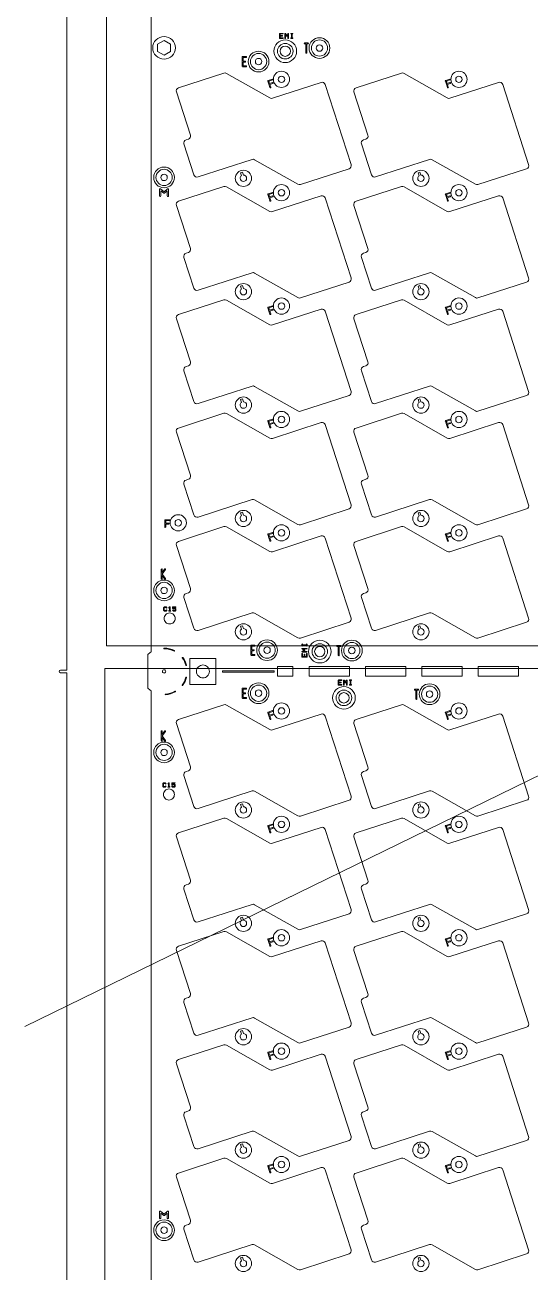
# Model space of a CAD drawing. Extents: x 3811 to 4077, y -444 to -307.
# Drawn here: x 4037.79 to 4045.59, y -395.78 to -376.53 of the extents above; entities that cross this region are included whole.
import ezdxf

# ---------------------------------------------------------------- set-up
doc = ezdxf.new("R2010")
doc.units = 0
doc.layers.get('0').update_dxf_attribs({"lineweight": 9})
doc.layers.add('備註', color=1, linetype='Continuous', lineweight=9)

msp = doc.modelspace()

# ---------------------------------------------------------------- linework, layer by layer
for p, q in [((4041.91, -376.735), (4041.898, -376.735)), ((4042.067, -386.197), (4042.096, -386.178)), ((4042.814, -386.717), (4042.802, -386.717))]:
    msp.add_line(p, q)
at = {"linetype": 'Continuous'}
for points in [[(4038.337, -408.525, -1), (4038.337, -408.485), (4038.437, -408.485), (4038.437, -406.805), (4038.437, -386.525), (4038.337, -386.525, -1), (4038.337, -386.485), (4038.437, -386.485), (4038.437, -366.205), (4038.437, -364.525), (4038.337, -364.525, -1), (4038.337, -364.485), (4038.437, -364.485), (4038.437, -362.355), (4039.737, -362.355), (4065.137, -362.355), (4066.437, -362.355), (4066.437, -364.485), (4066.537, -364.485, -1), (4066.537, -364.525), (4066.437, -364.525), (4066.437, -366.205)], [(4065.137, -366.205), (4039.737, -366.205), (4039.737, -366.48, -0.414215), (4039.862, -366.605, -0.414215), (4039.737, -366.73), (4039.737, -367.205, 0.044688), (4039.687, -367.246), (4039.687, -367.764, 0.044688), (4039.737, -367.804), (4039.737, -386.205, 0.044688), (4039.687, -386.246), (4039.687, -386.764, 0.044688), (4039.737, -386.804), (4039.737, -405.205, 0.044688)], [(4041.801, -376.73), (4041.801, -376.661, -0.742416), (4041.81, -376.658), (4041.83, -376.687)], [(4041.811, -376.677), (4041.811, -376.73, -1), (4041.801, -376.73)], [(4041.848, -376.677), (4041.834, -376.698, -0.535214), (4041.825, -376.698), (4041.811, -376.677)], [(4041.83, -376.687), (4041.849, -376.658, -0.742402), (4041.858, -376.661), (4041.858, -376.73, -1), (4041.848, -376.73), (4041.848, -376.677)], [(4041.898, -376.735, -1), (4041.898, -376.725), (4041.905, -376.725), (4041.905, -376.666), (4041.898, -376.666, -1), (4041.898, -376.656), (4041.91, -376.656), (4041.921, -376.656, -1), (4041.921, -376.666), (4041.915, -376.666), (4041.915, -376.725), (4041.921, -376.725, -1), (4041.921, -376.735), (4041.91, -376.735)], [(4039.867, -379.165), (4039.867, -379.066, -0.63678), (4039.884, -379.058), (4039.937, -379.103), (4039.99, -379.058, -0.63678), (4040.007, -379.066), (4040.007, -379.165, -1), (4039.987, -379.165), (4039.987, -379.087)], [(4039.887, -379.087), (4039.887, -379.165, -1), (4039.867, -379.165)], [(4039.987, -379.087), (4039.943, -379.123, -0.362064), (4039.931, -379.123), (4039.887, -379.087)], [(4039.893, -385.074), (4039.893, -384.93, -1), (4039.908, -384.93), (4039.908, -384.978)], [(4039.908, -384.978), (4039.944, -384.926, -1), (4039.957, -384.934), (4039.91, -385.002), (4039.957, -385.07, -1), (4039.944, -385.078), (4039.908, -385.026)], [(4039.908, -385.026), (4039.908, -385.074, -1), (4039.893, -385.074)], [(4040.019, -385.524), (4040.018, -385.526, -1), (4040.011, -385.519)], [(4040.024, -385.577), (4040.014, -385.577, -1), (4040.014, -385.567), (4040.019, -385.567), (4040.019, -385.524)], [(4040.011, -385.519), (4040.021, -385.509, -0.669786), (4040.029, -385.512), (4040.029, -385.567), (4040.034, -385.567, -1), (4040.034, -385.577), (4040.024, -385.577)], [(4040.098, -386.183, -1), (4040.093, -386.192, 0.113856), (4039.94, -386.155)], [(4042.065, -386.109), (4042.065, -386.098), (4042.065, -386.086, -1), (4042.075, -386.086), (4042.075, -386.093), (4042.134, -386.093), (4042.134, -386.086, -1), (4042.144, -386.086), (4042.144, -386.098)], [(4042.144, -386.098), (4042.144, -386.109, -1), (4042.134, -386.109), (4042.134, -386.103), (4042.075, -386.103), (4042.075, -386.109, -1), (4042.065, -386.109)], [(4042.096, -386.178), (4042.067, -386.159, -0.742402), (4042.07, -386.149), (4042.139, -386.149, -1), (4042.139, -386.159), (4042.086, -386.159)], [(4042.086, -386.196), (4042.139, -386.196, -1), (4042.139, -386.206), (4042.07, -386.206, -0.742416), (4042.067, -386.197)], [(4042.065, -386.281), (4042.065, -386.234, -1), (4042.075, -386.234), (4042.075, -386.276), (4042.1, -386.276), (4042.1, -386.246, -1), (4042.11, -386.246), (4042.11, -386.276), (4042.134, -386.276), (4042.134, -386.234, -1), (4042.144, -386.234), (4042.144, -386.281, -0.414253), (4042.139, -386.286), (4042.105, -386.286)], [(4042.105, -386.286), (4042.07, -386.286, -0.414253), (4042.065, -386.281)], [(4042.086, -386.159), (4042.107, -386.173, -0.535214), (4042.107, -386.182), (4042.086, -386.196)], [(4040.216, -386.716, 0.096875), (4040.275, -386.595, -1), (4040.284, -386.598)], [(4042.706, -386.712), (4042.706, -386.642, -0.742416), (4042.715, -386.64), (4042.734, -386.668)], [(4042.716, -386.659), (4042.716, -386.712, -1), (4042.706, -386.712)], [(4042.752, -386.659), (4042.738, -386.68, -0.535214), (4042.73, -386.68), (4042.716, -386.659)], [(4042.734, -386.668), (4042.753, -386.64, -0.742402), (4042.762, -386.642), (4042.762, -386.712, -1), (4042.752, -386.712), (4042.752, -386.659)], [(4042.802, -386.717, -1), (4042.802, -386.707), (4042.809, -386.707), (4042.809, -386.647), (4042.802, -386.647, -1), (4042.802, -386.637), (4042.814, -386.637), (4042.825, -386.637, -1), (4042.825, -386.647), (4042.819, -386.647), (4042.819, -386.707), (4042.825, -386.707, -1), (4042.825, -386.717), (4042.814, -386.717)], [(4039.959, -386.854, 0.109398), (4040.104, -386.812, -1), (4040.109, -386.821)], [(4039.893, -387.574), (4039.893, -387.43, -1), (4039.908, -387.43), (4039.908, -387.478)], [(4039.908, -387.478), (4039.944, -387.426, -1), (4039.957, -387.434), (4039.91, -387.502), (4039.957, -387.57, -1), (4039.944, -387.578), (4039.908, -387.526)], [(4039.908, -387.526), (4039.908, -387.574, -1), (4039.893, -387.574)], [(4040.007, -388.241), (4040.006, -388.242, -1), (4039.999, -388.235)], [(4040.012, -388.294), (4040.002, -388.294, -1), (4040.002, -388.284), (4040.007, -388.284), (4040.007, -388.241)], [(4039.999, -388.235), (4040.009, -388.225, -0.669786), (4040.017, -388.229), (4040.017, -388.284), (4040.022, -388.284, -1), (4040.022, -388.294), (4040.012, -388.294)], [(4039.867, -394.944), (4039.867, -394.844, -0.63678), (4039.884, -394.837), (4039.937, -394.881), (4039.99, -394.837, -0.63678), (4040.007, -394.844), (4040.007, -394.944, -1), (4039.987, -394.944), (4039.987, -394.866)], [(4039.887, -394.866), (4039.887, -394.944, -1), (4039.867, -394.944)], [(4039.987, -394.866), (4039.943, -394.902, -0.362064), (4039.931, -394.902), (4039.887, -394.866)]]:
    msp.add_lwpolyline(points, format="xyb", dxfattribs=at)
for points in [[(4039.762, -376.88, -0.414215), (4039.937, -376.705, -0.414215), (4040.112, -376.88, -0.414215), (4039.937, -377.055, -0.414215)], [(4041.721, -376.73), (4041.721, -376.696), (4041.721, -376.661, -0.414253), (4041.726, -376.656), (4041.773, -376.656, -1), (4041.773, -376.666), (4041.731, -376.666), (4041.731, -376.691), (4041.761, -376.691, -1), (4041.761, -376.701), (4041.731, -376.701), (4041.731, -376.725), (4041.773, -376.725, -1), (4041.773, -376.735), (4041.726, -376.735, -0.414253)], [(4041.633, -376.932, -0.414215), (4041.808, -376.757, -0.414215), (4041.983, -376.932, -0.414215), (4041.808, -377.107, -0.414215)], [(4042.108, -376.819, -1), (4042.108, -376.804), (4042.133, -376.804), (4042.158, -376.804, -1), (4042.158, -376.819), (4042.14, -376.819), (4042.14, -376.956, -1), (4042.125, -376.956), (4042.125, -376.819)], [(4042.286, -376.883, -0.414217), (4042.336, -376.833, -0.414217), (4042.386, -376.883, -0.414217), (4042.336, -376.933, -0.414217)], [(4041.144, -377.165), (4041.144, -377.093), (4041.144, -377.021, -0.414241), (4041.152, -377.013), (4041.202, -377.013, -1), (4041.202, -377.028), (4041.159, -377.028), (4041.159, -377.085), (4041.189, -377.085, -1), (4041.189, -377.1), (4041.159, -377.1), (4041.159, -377.157), (4041.202, -377.157, -1), (4041.202, -377.172), (4041.152, -377.172, -0.414241)], [(4041.346, -377.092, -0.414217), (4041.396, -377.042, -0.414217), (4041.446, -377.092, -0.414217), (4041.396, -377.142, -0.414217)], [(4040.128, -377.561, -0.41422), (4040.16, -377.498), (4040.862, -377.27, -0.211093), (4040.902, -377.274), (4041.569, -377.654, 0.211093), (4041.609, -377.658), (4042.361, -377.414, -0.41422), (4042.424, -377.446), (4042.825, -378.682, -0.414215), (4042.793, -378.745), (4042.042, -378.99, -0.211093), (4042.002, -378.985), (4041.335, -378.606, 0.211091), (4041.295, -378.601), (4040.462, -378.872, -0.414218), (4040.399, -378.84), (4040.244, -378.364, -0.414217), (4040.276, -378.301), (4040.312, -378.29, 0.414216), (4040.344, -378.227)], [(4042.868, -377.561, -0.41422), (4042.9, -377.498), (4043.602, -377.27, -0.211093), (4043.642, -377.274), (4044.309, -377.654, 0.211093), (4044.349, -377.658), (4045.101, -377.414, -0.41422), (4045.164, -377.446), (4045.565, -378.682, -0.414215), (4045.533, -378.745), (4044.782, -378.99, -0.211093), (4044.742, -378.985), (4044.075, -378.606, 0.211091), (4044.035, -378.601), (4043.202, -378.872, -0.414218), (4043.139, -378.84), (4042.984, -378.364, -0.414217), (4043.016, -378.301), (4043.052, -378.29, 0.414216), (4043.084, -378.227)], [(4041.539, -377.392, -0.414237), (4041.544, -377.382), (4041.61, -377.361, -1), (4041.614, -377.375), (4041.555, -377.394), (4041.567, -377.43), (4041.609, -377.416, -1), (4041.614, -377.43), (4041.572, -377.444), (4041.585, -377.486, -1), (4041.571, -377.491), (4041.555, -377.442), (4041.555, -377.442)], [(4041.699, -377.366, 0.414217), (4041.749, -377.416, 0.414217), (4041.799, -377.366, 0.414217), (4041.749, -377.316, 0.414217)], [(4044.279, -377.392, -0.414237), (4044.284, -377.382), (4044.35, -377.361, -1), (4044.354, -377.375), (4044.295, -377.394), (4044.307, -377.43), (4044.349, -377.416, -1), (4044.354, -377.43), (4044.312, -377.444), (4044.325, -377.486, -1), (4044.311, -377.491), (4044.295, -377.442), (4044.295, -377.442)], [(4044.439, -377.366, 0.414217), (4044.489, -377.416, 0.414217), (4044.539, -377.366, 0.414217), (4044.489, -377.316, 0.414217)], [(4039.887, -378.88, -0.414217), (4039.937, -378.83, -0.414217), (4039.987, -378.88, -0.414217), (4039.937, -378.93, -0.414217)], [(4041.037, -378.894, -0.414215), (4041.162, -378.769, -0.414215), (4041.287, -378.894, -0.414215), (4041.162, -379.019, -0.414215)], [(4041.112, -378.894, 0.414217), (4041.162, -378.944, 0.414217), (4041.212, -378.894, 0.414217), (4041.162, -378.844, 0.002897), (4041.161, -378.844), (4041.147, -378.799), (4041.118, -378.808), (4041.133, -378.853, 0.242589)], [(4043.777, -378.894, -0.414215), (4043.902, -378.769, -0.414215), (4044.027, -378.894, -0.414215), (4043.902, -379.019, -0.414215)], [(4043.852, -378.894, 0.414217), (4043.902, -378.944, 0.414217), (4043.952, -378.894, 0.414217), (4043.902, -378.844, 0.002897), (4043.901, -378.844), (4043.887, -378.799), (4043.858, -378.808), (4043.873, -378.853, 0.242589)], [(4040.128, -379.311, -0.41422), (4040.16, -379.248), (4040.862, -379.02, -0.211093), (4040.902, -379.024), (4041.569, -379.404, 0.211093), (4041.609, -379.408), (4042.361, -379.164, -0.41422), (4042.424, -379.196), (4042.825, -380.432, -0.414215), (4042.793, -380.495), (4042.042, -380.74, -0.211093), (4042.002, -380.735), (4041.335, -380.356, 0.211091), (4041.295, -380.351), (4040.462, -380.622, -0.414218), (4040.399, -380.59), (4040.244, -380.114, -0.414217), (4040.276, -380.051), (4040.312, -380.04, 0.414216), (4040.344, -379.977)], [(4042.868, -379.311, -0.41422), (4042.9, -379.248), (4043.602, -379.02, -0.211093), (4043.642, -379.024), (4044.309, -379.404, 0.211093), (4044.349, -379.408), (4045.101, -379.164, -0.41422), (4045.164, -379.196), (4045.565, -380.432, -0.414215), (4045.533, -380.495), (4044.782, -380.74, -0.211093), (4044.742, -380.735), (4044.075, -380.356, 0.211091), (4044.035, -380.351), (4043.202, -380.622, -0.414218), (4043.139, -380.59), (4042.984, -380.114, -0.414217), (4043.016, -380.051), (4043.052, -380.04, 0.414216), (4043.084, -379.977)], [(4041.539, -379.142, -0.414237), (4041.544, -379.132), (4041.61, -379.111, -1), (4041.614, -379.125), (4041.555, -379.144), (4041.567, -379.18), (4041.609, -379.166, -1), (4041.614, -379.18), (4041.572, -379.194), (4041.585, -379.236, -1), (4041.571, -379.241), (4041.555, -379.192), (4041.555, -379.192)], [(4041.699, -379.116, 0.414217), (4041.749, -379.166, 0.414217), (4041.799, -379.116, 0.414217), (4041.749, -379.066, 0.414217)], [(4044.279, -379.142, -0.414237), (4044.284, -379.132), (4044.35, -379.111, -1), (4044.354, -379.125), (4044.295, -379.144), (4044.307, -379.18), (4044.349, -379.166, -1), (4044.354, -379.18), (4044.312, -379.194), (4044.325, -379.236, -1), (4044.311, -379.241), (4044.295, -379.192), (4044.295, -379.192)], [(4044.439, -379.116, 0.414217), (4044.489, -379.166, 0.414217), (4044.539, -379.116, 0.414217), (4044.489, -379.066, 0.414217)], [(4041.037, -380.644, -0.414215), (4041.162, -380.519, -0.414215), (4041.287, -380.644, -0.414215), (4041.162, -380.769, -0.414215)], [(4041.112, -380.644, 0.414217), (4041.162, -380.694, 0.414217), (4041.212, -380.644, 0.414217), (4041.162, -380.594, 0.002897), (4041.161, -380.594), (4041.147, -380.549), (4041.118, -380.558), (4041.133, -380.603, 0.242589)], [(4043.777, -380.644, -0.414215), (4043.902, -380.519, -0.414215), (4044.027, -380.644, -0.414215), (4043.902, -380.769, -0.414215)], [(4043.852, -380.644, 0.414217), (4043.902, -380.694, 0.414217), (4043.952, -380.644, 0.414217), (4043.902, -380.594, 0.002897), (4043.901, -380.594), (4043.887, -380.549), (4043.858, -380.558), (4043.873, -380.603, 0.242589)], [(4040.128, -381.061, -0.41422), (4040.16, -380.998), (4040.862, -380.77, -0.211093), (4040.902, -380.774), (4041.569, -381.154, 0.211093), (4041.609, -381.158), (4042.361, -380.914, -0.41422), (4042.424, -380.946), (4042.825, -382.182, -0.414215), (4042.793, -382.245), (4042.042, -382.49, -0.211093), (4042.002, -382.485), (4041.335, -382.106, 0.211091), (4041.295, -382.101), (4040.462, -382.372, -0.414218), (4040.399, -382.34), (4040.244, -381.864, -0.414217), (4040.276, -381.801), (4040.312, -381.79, 0.414216), (4040.344, -381.727)], [(4041.539, -380.892, -0.414237), (4041.544, -380.882), (4041.61, -380.861, -1), (4041.614, -380.875), (4041.555, -380.894), (4041.567, -380.93), (4041.609, -380.916, -1), (4041.614, -380.93), (4041.572, -380.944), (4041.585, -380.986, -1), (4041.571, -380.991), (4041.555, -380.942), (4041.555, -380.942)], [(4041.699, -380.866, 0.414217), (4041.749, -380.916, 0.414217), (4041.799, -380.866, 0.414217), (4041.749, -380.816, 0.414217)], [(4042.868, -381.061, -0.41422), (4042.9, -380.998), (4043.602, -380.77, -0.211093), (4043.642, -380.774), (4044.309, -381.154, 0.211093), (4044.349, -381.158), (4045.101, -380.914, -0.41422), (4045.164, -380.946), (4045.565, -382.182, -0.414215), (4045.533, -382.245), (4044.782, -382.49, -0.211093), (4044.742, -382.485), (4044.075, -382.106, 0.211091), (4044.035, -382.101), (4043.202, -382.372, -0.414218), (4043.139, -382.34), (4042.984, -381.864, -0.414217), (4043.016, -381.801), (4043.052, -381.79, 0.414216), (4043.084, -381.727)], [(4044.279, -380.892, -0.414237), (4044.284, -380.882), (4044.35, -380.861, -1), (4044.354, -380.875), (4044.295, -380.894), (4044.307, -380.93), (4044.349, -380.916, -1), (4044.354, -380.93), (4044.312, -380.944), (4044.325, -380.986, -1), (4044.311, -380.991), (4044.295, -380.942), (4044.295, -380.942)], [(4044.439, -380.866, 0.414217), (4044.489, -380.916, 0.414217), (4044.539, -380.866, 0.414217), (4044.489, -380.816, 0.414217)], [(4041.037, -382.394, -0.414215), (4041.162, -382.269, -0.414215), (4041.287, -382.394, -0.414215), (4041.162, -382.519, -0.414215)], [(4041.112, -382.394, 0.414217), (4041.162, -382.444, 0.414217), (4041.212, -382.394, 0.414217), (4041.162, -382.344, 0.002897), (4041.161, -382.344), (4041.147, -382.299), (4041.118, -382.308), (4041.133, -382.353, 0.242589)], [(4043.777, -382.394, -0.414215), (4043.902, -382.269, -0.414215), (4044.027, -382.394, -0.414215), (4043.902, -382.519, -0.414215)], [(4043.852, -382.394, 0.414217), (4043.902, -382.444, 0.414217), (4043.952, -382.394, 0.414217), (4043.902, -382.344, 0.002897), (4043.901, -382.344), (4043.887, -382.299), (4043.858, -382.308), (4043.873, -382.353, 0.242589)], [(4040.128, -382.811, -0.41422), (4040.16, -382.748), (4040.862, -382.52, -0.211093), (4040.902, -382.524), (4041.569, -382.904, 0.211093), (4041.609, -382.908), (4042.361, -382.664, -0.41422), (4042.424, -382.696), (4042.825, -383.932, -0.414215), (4042.793, -383.995), (4042.042, -384.24, -0.211093), (4042.002, -384.235), (4041.335, -383.856, 0.211091), (4041.295, -383.851), (4040.462, -384.122, -0.414218), (4040.399, -384.09), (4040.244, -383.614, -0.414217), (4040.276, -383.551), (4040.312, -383.54, 0.414216), (4040.344, -383.477)], [(4041.539, -382.642, -0.414237), (4041.544, -382.632), (4041.61, -382.611, -1), (4041.614, -382.625), (4041.555, -382.644), (4041.567, -382.68), (4041.609, -382.666, -1), (4041.614, -382.68), (4041.572, -382.694), (4041.585, -382.736, -1), (4041.571, -382.741), (4041.555, -382.692), (4041.555, -382.692)], [(4041.699, -382.616, 0.414217), (4041.749, -382.666, 0.414217), (4041.799, -382.616, 0.414217), (4041.749, -382.566, 0.414217)], [(4042.868, -382.811, -0.41422), (4042.9, -382.748), (4043.602, -382.52, -0.211093), (4043.642, -382.524), (4044.309, -382.904, 0.211093), (4044.349, -382.908), (4045.101, -382.664, -0.41422), (4045.164, -382.696), (4045.565, -383.932, -0.414215), (4045.533, -383.995), (4044.782, -384.24, -0.211093), (4044.742, -384.235), (4044.075, -383.856, 0.211091), (4044.035, -383.851), (4043.202, -384.122, -0.414218), (4043.139, -384.09), (4042.984, -383.614, -0.414217), (4043.016, -383.551), (4043.052, -383.54, 0.414216), (4043.084, -383.477)], [(4044.279, -382.642, -0.414237), (4044.284, -382.632), (4044.35, -382.611, -1), (4044.354, -382.625), (4044.295, -382.644), (4044.307, -382.68), (4044.349, -382.666, -1), (4044.354, -382.68), (4044.312, -382.694), (4044.325, -382.736, -1), (4044.311, -382.741), (4044.295, -382.692), (4044.295, -382.692)], [(4044.439, -382.616, 0.414217), (4044.489, -382.666, 0.414217), (4044.539, -382.616, 0.414217), (4044.489, -382.566, 0.414217)], [(4041.037, -384.144, -0.414215), (4041.162, -384.019, -0.414215), (4041.287, -384.144, -0.414215), (4041.162, -384.269, -0.414215)], [(4043.777, -384.144, -0.414215), (4043.902, -384.019, -0.414215), (4044.027, -384.144, -0.414215), (4043.902, -384.269, -0.414215)], [(4039.948, -384.274), (4039.948, -384.222), (4039.948, -384.17, -0.414241), (4039.955, -384.163), (4040.025, -384.163, -1), (4040.025, -384.178), (4039.963, -384.178), (4039.963, -384.215), (4040.007, -384.215, -1), (4040.007, -384.23), (4039.963, -384.23), (4039.963, -384.274, -1)], [(4040.106, -384.211, 0.414217), (4040.156, -384.261, 0.414217), (4040.206, -384.211, 0.414217), (4040.156, -384.161, 0.414217)], [(4041.112, -384.144, 0.414217), (4041.162, -384.194, 0.414217), (4041.212, -384.144, 0.414217), (4041.162, -384.094, 0.002897), (4041.161, -384.094), (4041.147, -384.049), (4041.118, -384.058), (4041.133, -384.103, 0.242589)], [(4043.852, -384.144, 0.414217), (4043.902, -384.194, 0.414217), (4043.952, -384.144, 0.414217), (4043.902, -384.094, 0.002897), (4043.901, -384.094), (4043.887, -384.049), (4043.858, -384.058), (4043.873, -384.103, 0.242589)], [(4040.128, -384.561, -0.41422), (4040.16, -384.498), (4040.862, -384.27, -0.211093), (4040.902, -384.274), (4041.569, -384.654, 0.211093), (4041.609, -384.658), (4042.361, -384.414, -0.41422), (4042.424, -384.446), (4042.825, -385.682, -0.414215), (4042.793, -385.745), (4042.042, -385.99, -0.211093), (4042.002, -385.985), (4041.335, -385.606, 0.211091), (4041.295, -385.601), (4040.462, -385.872, -0.414218), (4040.399, -385.84), (4040.244, -385.364, -0.414217), (4040.276, -385.301), (4040.312, -385.29, 0.414216), (4040.344, -385.227)], [(4041.539, -384.392, -0.414237), (4041.544, -384.382), (4041.61, -384.361, -1), (4041.614, -384.375), (4041.555, -384.394), (4041.567, -384.43), (4041.609, -384.416, -1), (4041.614, -384.43), (4041.572, -384.444), (4041.585, -384.486, -1), (4041.571, -384.491), (4041.555, -384.442), (4041.555, -384.442)], [(4041.699, -384.366, 0.414217), (4041.749, -384.416, 0.414217), (4041.799, -384.366, 0.414217), (4041.749, -384.316, 0.414217)], [(4042.868, -384.561, -0.41422), (4042.9, -384.498), (4043.602, -384.27, -0.211093), (4043.642, -384.274), (4044.309, -384.654, 0.211093), (4044.349, -384.658), (4045.101, -384.414, -0.41422), (4045.164, -384.446), (4045.565, -385.682, -0.414215), (4045.533, -385.745), (4044.782, -385.99, -0.211093), (4044.742, -385.985), (4044.075, -385.606, 0.211091), (4044.035, -385.601), (4043.202, -385.872, -0.414218), (4043.139, -385.84), (4042.984, -385.364, -0.414217), (4043.016, -385.301), (4043.052, -385.29, 0.414216), (4043.084, -385.227)], [(4044.279, -384.392, -0.414237), (4044.284, -384.382), (4044.35, -384.361, -1), (4044.354, -384.375), (4044.295, -384.394), (4044.307, -384.43), (4044.349, -384.416, -1), (4044.354, -384.43), (4044.312, -384.444), (4044.325, -384.486, -1), (4044.311, -384.491), (4044.295, -384.442), (4044.295, -384.442)], [(4044.439, -384.366, 0.414217), (4044.489, -384.416, 0.414217), (4044.539, -384.366, 0.414217), (4044.489, -384.316, 0.414217)], [(4039.887, -385.255, -0.414217), (4039.937, -385.205, -0.414217), (4039.987, -385.255, -0.414217), (4039.937, -385.305, -0.414217)], [(4039.929, -385.562), (4039.929, -385.522, -0.200121), (4039.931, -385.519), (4039.941, -385.509, -0.200121), (4039.944, -385.507), (4039.964, -385.507, -0.200121), (4039.968, -385.509), (4039.978, -385.519, -1), (4039.971, -385.526), (4039.962, -385.517), (4039.946, -385.517), (4039.939, -385.524), (4039.939, -385.56), (4039.946, -385.567), (4039.962, -385.567), (4039.971, -385.558, -1), (4039.978, -385.565), (4039.968, -385.575, -0.200121), (4039.964, -385.577), (4039.944, -385.577, -0.200121), (4039.941, -385.575), (4039.931, -385.565, -0.200121)], [(4040.069, -385.532), (4040.069, -385.512, -0.414253), (4040.074, -385.507), (4040.114, -385.507, -1), (4040.114, -385.517), (4040.079, -385.517), (4040.079, -385.527), (4040.104, -385.527, -0.200121), (4040.108, -385.529), (4040.118, -385.538, -0.200121), (4040.119, -385.542), (4040.119, -385.562, -0.200121), (4040.118, -385.565), (4040.108, -385.575, -0.200121), (4040.104, -385.577), (4040.084, -385.577, -0.200121), (4040.081, -385.575), (4040.071, -385.565, -1), (4040.078, -385.558), (4040.086, -385.567), (4040.102, -385.567), (4040.109, -385.56), (4040.109, -385.544), (4040.102, -385.537), (4040.074, -385.537, -0.414253)], [(4039.939, -385.688, -0.414215), (4040.024, -385.603, -0.414215), (4040.109, -385.688, -0.414215), (4040.024, -385.773, -0.414215)], [(4041.037, -385.894, -0.414215), (4041.162, -385.769, -0.414215), (4041.287, -385.894, -0.414215), (4041.162, -386.019, -0.414215)], [(4043.777, -385.894, -0.414215), (4043.902, -385.769, -0.414215), (4044.027, -385.894, -0.414215), (4043.902, -386.019, -0.414215)], [(4041.112, -385.894, 0.414217), (4041.162, -385.944, 0.414217), (4041.212, -385.894, 0.414217), (4041.162, -385.844, 0.002897), (4041.161, -385.844), (4041.147, -385.799), (4041.118, -385.808), (4041.133, -385.853, 0.242589)], [(4043.852, -385.894, 0.414217), (4043.902, -385.944, 0.414217), (4043.952, -385.894, 0.414217), (4043.902, -385.844, 0.002897), (4043.901, -385.844), (4043.887, -385.799), (4043.858, -385.808), (4043.873, -385.853, 0.242589)], [(4041.276, -386.249), (4041.276, -386.177), (4041.276, -386.105, -0.414241), (4041.283, -386.098), (4041.333, -386.098, -1), (4041.333, -386.113), (4041.291, -386.113), (4041.291, -386.17), (4041.32, -386.17, -1), (4041.32, -386.185), (4041.291, -386.185), (4041.291, -386.242), (4041.333, -386.242, -1), (4041.333, -386.257), (4041.283, -386.257, -0.414241)], [(4041.477, -386.177, -0.414217), (4041.527, -386.127, -0.414217), (4041.577, -386.177, -0.414217), (4041.527, -386.227, -0.414217)], [(4042.166, -386.199, -0.414215), (4042.341, -386.024, -0.414215), (4042.516, -386.199, -0.414215), (4042.341, -386.374, -0.414215)], [(4042.608, -386.119, -1), (4042.608, -386.104), (4042.633, -386.104), (4042.658, -386.104, -1), (4042.658, -386.119), (4042.64, -386.119), (4042.64, -386.256, -1), (4042.625, -386.256), (4042.625, -386.119)], [(4042.786, -386.183, -0.414217), (4042.836, -386.133, -0.414217), (4042.886, -386.183, -0.414217), (4042.836, -386.233, -0.414217)], [(4040.218, -386.297, -1), (4040.227, -386.291, -0.091503), (4040.284, -386.409, -1), (4040.274, -386.411, 0.091503)], [(4039.912, -386.505, -0.414222), (4039.937, -386.48, -0.414222), (4039.962, -386.505, -0.414222), (4039.937, -386.53, -0.414222)], [(4040.437, -386.505, 0.414216), (4040.537, -386.605, 0.414216), (4040.637, -386.505, 0.414216), (4040.537, -386.405, 0.414216)], [(4042.626, -386.712), (4042.626, -386.677), (4042.626, -386.642, -0.414253), (4042.631, -386.637), (4042.677, -386.637, -1), (4042.677, -386.647), (4042.636, -386.647), (4042.636, -386.672), (4042.665, -386.672, -1), (4042.665, -386.682), (4042.636, -386.682), (4042.636, -386.707), (4042.677, -386.707, -1), (4042.677, -386.717), (4042.631, -386.717, -0.414253)], [(4041.144, -386.915), (4041.144, -386.843), (4041.144, -386.771, -0.414241), (4041.152, -386.763), (4041.202, -386.763, -1), (4041.202, -386.778), (4041.159, -386.778), (4041.159, -386.835), (4041.189, -386.835, -1), (4041.189, -386.85), (4041.159, -386.85), (4041.159, -386.907), (4041.202, -386.907, -1), (4041.202, -386.922), (4041.152, -386.922, -0.414241)], [(4041.346, -386.842, -0.414217), (4041.396, -386.792, -0.414217), (4041.446, -386.842, -0.414217), (4041.396, -386.892, -0.414217)], [(4042.538, -386.913, -0.414215), (4042.713, -386.738, -0.414215), (4042.888, -386.913, -0.414215), (4042.713, -387.088, -0.414215)], [(4043.808, -386.793, -1), (4043.808, -386.778), (4043.833, -386.778), (4043.858, -386.778, -1), (4043.858, -386.793), (4043.84, -386.793), (4043.84, -386.929, -1), (4043.825, -386.929), (4043.825, -386.793)], [(4043.986, -386.857, -0.414217), (4044.036, -386.807, -0.414217), (4044.086, -386.857, -0.414217), (4044.036, -386.907, -0.414217)], [(4040.128, -387.311, -0.41422), (4040.16, -387.248), (4040.862, -387.02, -0.211093), (4040.902, -387.024), (4041.569, -387.404, 0.211093), (4041.609, -387.408), (4042.361, -387.164, -0.41422), (4042.424, -387.196), (4042.825, -388.432, -0.414215), (4042.793, -388.495), (4042.042, -388.74, -0.211093), (4042.002, -388.735), (4041.335, -388.356, 0.211091), (4041.295, -388.351), (4040.462, -388.622, -0.414218), (4040.399, -388.59), (4040.244, -388.114, -0.414217), (4040.276, -388.051), (4040.312, -388.04, 0.414216), (4040.344, -387.977)], [(4041.539, -387.142, -0.414237), (4041.544, -387.132), (4041.61, -387.111, -1), (4041.614, -387.125), (4041.555, -387.144), (4041.567, -387.18), (4041.609, -387.166, -1), (4041.614, -387.18), (4041.572, -387.194), (4041.585, -387.236, -1), (4041.571, -387.241), (4041.555, -387.192), (4041.555, -387.192)], [(4041.699, -387.116, 0.414217), (4041.749, -387.166, 0.414217), (4041.799, -387.116, 0.414217), (4041.749, -387.066, 0.414217)], [(4042.868, -387.311, -0.41422), (4042.9, -387.248), (4043.602, -387.02, -0.211093), (4043.642, -387.024), (4044.309, -387.404, 0.211093), (4044.349, -387.408), (4045.101, -387.164, -0.41422), (4045.164, -387.196), (4045.565, -388.432, -0.414215), (4045.533, -388.495), (4044.782, -388.74, -0.211093), (4044.742, -388.735), (4044.075, -388.356, 0.211091), (4044.035, -388.351), (4043.202, -388.622, -0.414218), (4043.139, -388.59), (4042.984, -388.114, -0.414217), (4043.016, -388.051), (4043.052, -388.04, 0.414216), (4043.084, -387.977)], [(4044.279, -387.142, -0.414237), (4044.284, -387.132), (4044.35, -387.111, -1), (4044.354, -387.125), (4044.295, -387.144), (4044.307, -387.18), (4044.349, -387.166, -1), (4044.354, -387.18), (4044.312, -387.194), (4044.325, -387.236, -1), (4044.311, -387.241), (4044.295, -387.192), (4044.295, -387.192)], [(4044.439, -387.116, 0.414217), (4044.489, -387.166, 0.414217), (4044.539, -387.116, 0.414217), (4044.489, -387.066, 0.414217)], [(4039.887, -387.755, -0.414217), (4039.937, -387.705, -0.414217), (4039.987, -387.755, -0.414217), (4039.937, -387.805, -0.414217)], [(4039.917, -388.279), (4039.917, -388.239, -0.200121), (4039.919, -388.235), (4039.929, -388.225, -0.200121), (4039.932, -388.224), (4039.952, -388.224, -0.200121), (4039.956, -388.225), (4039.966, -388.235, -1), (4039.959, -388.242), (4039.95, -388.234), (4039.934, -388.234), (4039.927, -388.241), (4039.927, -388.277), (4039.934, -388.284), (4039.95, -388.284), (4039.959, -388.275, -1), (4039.966, -388.282), (4039.956, -388.292, -0.200121), (4039.952, -388.294), (4039.932, -388.294, -0.200121), (4039.929, -388.292), (4039.919, -388.282, -0.200121)], [(4040.057, -388.249), (4040.057, -388.229, -0.414253), (4040.062, -388.224), (4040.102, -388.224, -1), (4040.102, -388.234), (4040.067, -388.234), (4040.067, -388.244), (4040.092, -388.244, -0.200121), (4040.096, -388.245), (4040.106, -388.255, -0.200121), (4040.107, -388.259), (4040.107, -388.279, -0.200121), (4040.106, -388.282), (4040.096, -388.292, -0.200121), (4040.092, -388.294), (4040.072, -388.294, -0.200121), (4040.069, -388.292), (4040.059, -388.282, -1), (4040.066, -388.275), (4040.074, -388.284), (4040.09, -388.284), (4040.097, -388.277), (4040.097, -388.261), (4040.09, -388.254), (4040.062, -388.254, -0.414253)], [(4039.927, -388.405, -0.414215), (4040.012, -388.32, -0.414215), (4040.097, -388.405, -0.414215), (4040.012, -388.49, -0.414215)], [(4041.037, -388.644, -0.414215), (4041.162, -388.519, -0.414215), (4041.287, -388.644, -0.414215), (4041.162, -388.769, -0.414215)], [(4041.112, -388.644, 0.414217), (4041.162, -388.694, 0.414217), (4041.212, -388.644, 0.414217), (4041.162, -388.594, 0.002897), (4041.161, -388.594), (4041.147, -388.549), (4041.118, -388.558), (4041.133, -388.603, 0.242589)], [(4043.777, -388.644, -0.414215), (4043.902, -388.519, -0.414215), (4044.027, -388.644, -0.414215), (4043.902, -388.769, -0.414215)], [(4043.852, -388.644, 0.414217), (4043.902, -388.694, 0.414217), (4043.952, -388.644, 0.414217), (4043.902, -388.594, 0.002897), (4043.901, -388.594), (4043.887, -388.549), (4043.858, -388.558), (4043.873, -388.603, 0.242589)], [(4040.128, -389.061, -0.41422), (4040.16, -388.998), (4040.862, -388.77, -0.211093), (4040.902, -388.774), (4041.569, -389.154, 0.211093), (4041.609, -389.158), (4042.361, -388.914, -0.41422), (4042.424, -388.946), (4042.825, -390.182, -0.414215), (4042.793, -390.245), (4042.042, -390.49, -0.211093), (4042.002, -390.485), (4041.335, -390.106, 0.211091), (4041.295, -390.101), (4040.462, -390.372, -0.414218), (4040.399, -390.34), (4040.244, -389.864, -0.414217), (4040.276, -389.801), (4040.312, -389.79, 0.414216), (4040.344, -389.727)], [(4041.699, -388.866, 0.414217), (4041.749, -388.916, 0.414217), (4041.799, -388.866, 0.414217), (4041.749, -388.816, 0.414217)], [(4042.868, -389.061, -0.41422), (4042.9, -388.998), (4043.602, -388.77, -0.211093), (4043.642, -388.774), (4044.309, -389.154, 0.211093), (4044.349, -389.158), (4045.101, -388.914, -0.41422), (4045.164, -388.946), (4045.565, -390.182, -0.414215), (4045.533, -390.245), (4044.782, -390.49, -0.211093), (4044.742, -390.485), (4044.075, -390.106, 0.211091), (4044.035, -390.101), (4043.202, -390.372, -0.414218), (4043.139, -390.34), (4042.984, -389.864, -0.414217), (4043.016, -389.801), (4043.052, -389.79, 0.414216), (4043.084, -389.727)], [(4044.439, -388.866, 0.414217), (4044.489, -388.916, 0.414217), (4044.539, -388.866, 0.414217), (4044.489, -388.816, 0.414217)], [(4041.539, -388.892, -0.414237), (4041.544, -388.882), (4041.61, -388.861, -1), (4041.614, -388.875), (4041.555, -388.894), (4041.567, -388.93), (4041.609, -388.916, -1), (4041.614, -388.93), (4041.572, -388.944), (4041.585, -388.986, -1), (4041.571, -388.991), (4041.555, -388.942), (4041.555, -388.942)], [(4044.279, -388.892, -0.414237), (4044.284, -388.882), (4044.35, -388.861, -1), (4044.354, -388.875), (4044.295, -388.894), (4044.307, -388.93), (4044.349, -388.916, -1), (4044.354, -388.93), (4044.312, -388.944), (4044.325, -388.986, -1), (4044.311, -388.991), (4044.295, -388.942), (4044.295, -388.942)], [(4041.037, -390.394, -0.414215), (4041.162, -390.269, -0.414215), (4041.287, -390.394, -0.414215), (4041.162, -390.519, -0.414215)], [(4041.112, -390.394, 0.414217), (4041.162, -390.444, 0.414217), (4041.212, -390.394, 0.414217), (4041.162, -390.344, 0.002897), (4041.161, -390.344), (4041.147, -390.299), (4041.118, -390.308), (4041.133, -390.353, 0.242589)], [(4043.777, -390.394, -0.414215), (4043.902, -390.269, -0.414215), (4044.027, -390.394, -0.414215), (4043.902, -390.519, -0.414215)], [(4043.852, -390.394, 0.414217), (4043.902, -390.444, 0.414217), (4043.952, -390.394, 0.414217), (4043.902, -390.344, 0.002897), (4043.901, -390.344), (4043.887, -390.299), (4043.858, -390.308), (4043.873, -390.353, 0.242589)], [(4040.128, -390.811, -0.41422), (4040.16, -390.748), (4040.862, -390.52, -0.211093), (4040.902, -390.524), (4041.569, -390.904, 0.211093), (4041.609, -390.908), (4042.361, -390.664, -0.41422), (4042.424, -390.696), (4042.825, -391.932, -0.414215), (4042.793, -391.995), (4042.042, -392.24, -0.211093), (4042.002, -392.235), (4041.335, -391.856, 0.211091), (4041.295, -391.851), (4040.462, -392.122, -0.414218), (4040.399, -392.09), (4040.244, -391.614, -0.414217), (4040.276, -391.551), (4040.312, -391.54, 0.414216), (4040.344, -391.477)], [(4041.699, -390.616, 0.414217), (4041.749, -390.666, 0.414217), (4041.799, -390.616, 0.414217), (4041.749, -390.566, 0.414217)], [(4042.868, -390.811, -0.41422), (4042.9, -390.748), (4043.602, -390.52, -0.211093), (4043.642, -390.524), (4044.309, -390.904, 0.211093), (4044.349, -390.908), (4045.101, -390.664, -0.41422), (4045.164, -390.696), (4045.565, -391.932, -0.414215), (4045.533, -391.995), (4044.782, -392.24, -0.211093), (4044.742, -392.235), (4044.075, -391.856, 0.211091), (4044.035, -391.851), (4043.202, -392.122, -0.414218), (4043.139, -392.09), (4042.984, -391.614, -0.414217), (4043.016, -391.551), (4043.052, -391.54, 0.414216), (4043.084, -391.477)], [(4044.439, -390.616, 0.414217), (4044.489, -390.666, 0.414217), (4044.539, -390.616, 0.414217), (4044.489, -390.566, 0.414217)], [(4041.539, -390.642, -0.414237), (4041.544, -390.632), (4041.61, -390.611, -1), (4041.614, -390.625), (4041.555, -390.644), (4041.567, -390.68), (4041.609, -390.666, -1), (4041.614, -390.68), (4041.572, -390.694), (4041.585, -390.736, -1), (4041.571, -390.741), (4041.555, -390.692), (4041.555, -390.692)], [(4044.279, -390.642, -0.414237), (4044.284, -390.632), (4044.35, -390.611, -1), (4044.354, -390.625), (4044.295, -390.644), (4044.307, -390.68), (4044.349, -390.666, -1), (4044.354, -390.68), (4044.312, -390.694), (4044.325, -390.736, -1), (4044.311, -390.741), (4044.295, -390.692), (4044.295, -390.692)], [(4041.037, -392.144, -0.414215), (4041.162, -392.019, -0.414215), (4041.287, -392.144, -0.414215), (4041.162, -392.269, -0.414215)], [(4041.112, -392.144, 0.414217), (4041.162, -392.194, 0.414217), (4041.212, -392.144, 0.414217), (4041.162, -392.094, 0.002897), (4041.161, -392.094), (4041.147, -392.049), (4041.118, -392.058), (4041.133, -392.103, 0.242589)], [(4043.777, -392.144, -0.414215), (4043.902, -392.019, -0.414215), (4044.027, -392.144, -0.414215), (4043.902, -392.269, -0.414215)], [(4043.852, -392.144, 0.414217), (4043.902, -392.194, 0.414217), (4043.952, -392.144, 0.414217), (4043.902, -392.094, 0.002897), (4043.901, -392.094), (4043.887, -392.049), (4043.858, -392.058), (4043.873, -392.103, 0.242589)], [(4040.128, -392.561, -0.41422), (4040.16, -392.498), (4040.862, -392.27, -0.211093), (4040.902, -392.274), (4041.569, -392.654, 0.211093), (4041.609, -392.658), (4042.361, -392.414, -0.41422), (4042.424, -392.446), (4042.825, -393.682, -0.414215), (4042.793, -393.745), (4042.042, -393.99, -0.211093), (4042.002, -393.985), (4041.335, -393.606, 0.211091), (4041.295, -393.601), (4040.462, -393.872, -0.414218), (4040.399, -393.84), (4040.244, -393.364, -0.414217), (4040.276, -393.301), (4040.312, -393.29, 0.414216), (4040.344, -393.227)], [(4042.868, -392.561, -0.41422), (4042.9, -392.498), (4043.602, -392.27, -0.211093), (4043.642, -392.274), (4044.309, -392.654, 0.211093), (4044.349, -392.658), (4045.101, -392.414, -0.41422), (4045.164, -392.446), (4045.565, -393.682, -0.414215), (4045.533, -393.745), (4044.782, -393.99, -0.211093), (4044.742, -393.985), (4044.075, -393.606, 0.211091), (4044.035, -393.601), (4043.202, -393.872, -0.414218), (4043.139, -393.84), (4042.984, -393.364, -0.414217), (4043.016, -393.301), (4043.052, -393.29, 0.414216), (4043.084, -393.227)], [(4041.539, -392.392, -0.414237), (4041.544, -392.382), (4041.61, -392.361, -1), (4041.614, -392.375), (4041.555, -392.394), (4041.567, -392.43), (4041.609, -392.416, -1), (4041.614, -392.43), (4041.572, -392.444), (4041.585, -392.486, -1), (4041.571, -392.491), (4041.555, -392.442), (4041.555, -392.442)], [(4041.699, -392.366, 0.414217), (4041.749, -392.416, 0.414217), (4041.799, -392.366, 0.414217), (4041.749, -392.316, 0.414217)], [(4044.279, -392.392, -0.414237), (4044.284, -392.382), (4044.35, -392.361, -1), (4044.354, -392.375), (4044.295, -392.394), (4044.307, -392.43), (4044.349, -392.416, -1), (4044.354, -392.43), (4044.312, -392.444), (4044.325, -392.486, -1), (4044.311, -392.491), (4044.295, -392.442), (4044.295, -392.442)], [(4044.439, -392.366, 0.414217), (4044.489, -392.416, 0.414217), (4044.539, -392.366, 0.414217), (4044.489, -392.316, 0.414217)], [(4041.037, -393.894, -0.414215), (4041.162, -393.769, -0.414215), (4041.287, -393.894, -0.414215), (4041.162, -394.019, -0.414215)], [(4041.112, -393.894, 0.414217), (4041.162, -393.944, 0.414217), (4041.212, -393.894, 0.414217), (4041.162, -393.844, 0.002897), (4041.161, -393.844), (4041.147, -393.799), (4041.118, -393.808), (4041.133, -393.853, 0.242589)], [(4043.777, -393.894, -0.414215), (4043.902, -393.769, -0.414215), (4044.027, -393.894, -0.414215), (4043.902, -394.019, -0.414215)], [(4043.852, -393.894, 0.414217), (4043.902, -393.944, 0.414217), (4043.952, -393.894, 0.414217), (4043.902, -393.844, 0.002897), (4043.901, -393.844), (4043.887, -393.799), (4043.858, -393.808), (4043.873, -393.853, 0.242589)], [(4040.128, -394.311, -0.41422), (4040.16, -394.248), (4040.862, -394.02, -0.211093), (4040.902, -394.024), (4041.569, -394.404, 0.211093), (4041.609, -394.408), (4042.361, -394.164, -0.41422), (4042.424, -394.196), (4042.825, -395.432, -0.414215), (4042.793, -395.495), (4042.042, -395.74, -0.211093), (4042.002, -395.735), (4041.335, -395.356, 0.211091), (4041.295, -395.351), (4040.462, -395.622, -0.414218), (4040.399, -395.59), (4040.244, -395.114, -0.414217), (4040.276, -395.051), (4040.312, -395.04, 0.414216), (4040.344, -394.977)], [(4042.868, -394.311, -0.41422), (4042.9, -394.248), (4043.602, -394.02, -0.211093), (4043.642, -394.024), (4044.309, -394.404, 0.211093), (4044.349, -394.408), (4045.101, -394.164, -0.41422), (4045.164, -394.196), (4045.565, -395.432, -0.414215), (4045.533, -395.495), (4044.782, -395.74, -0.211093), (4044.742, -395.735), (4044.075, -395.356, 0.211091), (4044.035, -395.351), (4043.202, -395.622, -0.414218), (4043.139, -395.59), (4042.984, -395.114, -0.414217), (4043.016, -395.051), (4043.052, -395.04, 0.414216), (4043.084, -394.977)], [(4041.539, -394.142, -0.414237), (4041.544, -394.132), (4041.61, -394.111, -1), (4041.614, -394.125), (4041.555, -394.144), (4041.567, -394.18), (4041.609, -394.166, -1), (4041.614, -394.18), (4041.572, -394.194), (4041.585, -394.236, -1), (4041.571, -394.241), (4041.555, -394.192), (4041.555, -394.192)], [(4041.699, -394.116, 0.414217), (4041.749, -394.166, 0.414217), (4041.799, -394.116, 0.414217), (4041.749, -394.066, 0.414217)], [(4044.279, -394.142, -0.414237), (4044.284, -394.132), (4044.35, -394.111, -1), (4044.354, -394.125), (4044.295, -394.144), (4044.307, -394.18), (4044.349, -394.166, -1), (4044.354, -394.18), (4044.312, -394.194), (4044.325, -394.236, -1), (4044.311, -394.241), (4044.295, -394.192), (4044.295, -394.192)], [(4044.439, -394.116, 0.414217), (4044.489, -394.166, 0.414217), (4044.539, -394.116, 0.414217), (4044.489, -394.066, 0.414217)], [(4039.887, -395.13, -0.414217), (4039.937, -395.08, -0.414217), (4039.987, -395.13, -0.414217), (4039.937, -395.18, -0.414217)], [(4041.037, -395.644, -0.414215), (4041.162, -395.519, -0.414215), (4041.287, -395.644, -0.414215), (4041.162, -395.769, -0.414215)], [(4041.112, -395.644, 0.414217), (4041.162, -395.694, 0.414217), (4041.212, -395.644, 0.414217), (4041.162, -395.594, 0.002897), (4041.161, -395.594), (4041.147, -395.549), (4041.118, -395.558), (4041.133, -395.603, 0.242589)], [(4043.777, -395.644, -0.414215), (4043.902, -395.519, -0.414215), (4044.027, -395.644, -0.414215), (4043.902, -395.769, -0.414215)], [(4043.852, -395.644, 0.414217), (4043.902, -395.694, 0.414217), (4043.952, -395.644, 0.414217), (4043.902, -395.594, 0.002897), (4043.901, -395.594), (4043.887, -395.549), (4043.858, -395.558), (4043.873, -395.603, 0.242589)]]:
    msp.add_lwpolyline(points, format="xyb", close=True, dxfattribs=at)
for points in [[(4039.837, -376.938), (4039.937, -376.995), (4040.037, -376.938), (4040.037, -376.822), (4039.937, -376.764), (4039.837, -376.822)], [(4040.337, -386.705), (4040.337, -386.305), (4040.737, -386.305), (4040.737, -386.705)], [(4040.837, -386.515), (4040.837, -386.495), (4041.637, -386.495), (4041.637, -386.515)], [(4041.689, -386.58), (4041.689, -386.43), (4041.927, -386.43), (4041.927, -386.58)], [(4042.177, -386.58), (4042.177, -386.43), (4042.797, -386.43), (4042.797, -386.58)], [(4043.047, -386.58), (4043.047, -386.43), (4043.667, -386.43), (4043.667, -386.58)], [(4043.917, -386.58), (4043.917, -386.43), (4044.537, -386.43), (4044.537, -386.58)], [(4044.787, -386.58), (4044.787, -386.43), (4045.407, -386.43), (4045.407, -386.58)]]:
    msp.add_lwpolyline(points, close=True, dxfattribs=at)
for centre, radius in [((4041.808, -376.932), 0.12), ((4041.808, -376.932), 0.08), ((4042.336, -376.883), 0.16), ((4042.336, -376.883), 0.125), ((4041.396, -377.092), 0.16), ((4041.396, -377.092), 0.125), ((4041.749, -377.366), 0.125), ((4044.489, -377.366), 0.125), ((4039.937, -378.88), 0.16), ((4039.937, -378.88), 0.125), ((4041.749, -379.116), 0.125), ((4044.489, -379.116), 0.125), ((4041.749, -380.866), 0.125), ((4044.489, -380.866), 0.125), ((4041.749, -382.616), 0.125), ((4044.489, -382.616), 0.125), ((4040.156, -384.211), 0.125), ((4041.749, -384.366), 0.125), ((4044.489, -384.366), 0.125), ((4039.937, -385.255), 0.16), ((4039.937, -385.255), 0.125), ((4041.527, -386.177), 0.16), ((4041.527, -386.177), 0.125), ((4042.341, -386.199), 0.12), ((4042.341, -386.199), 0.08), ((4042.836, -386.183), 0.16), ((4042.836, -386.183), 0.125), ((4041.396, -386.842), 0.16), ((4041.396, -386.842), 0.125), ((4044.036, -386.857), 0.16), ((4044.036, -386.857), 0.125), ((4042.713, -386.913), 0.12), ((4042.713, -386.913), 0.08), ((4041.749, -387.116), 0.125), ((4044.489, -387.116), 0.125), ((4039.937, -387.755), 0.16), ((4039.937, -387.755), 0.125), ((4041.749, -388.866), 0.125), ((4044.489, -388.866), 0.125), ((4041.749, -390.616), 0.125), ((4044.489, -390.616), 0.125), ((4041.749, -392.366), 0.125), ((4044.489, -392.366), 0.125), ((4041.749, -394.116), 0.125), ((4044.489, -394.116), 0.125), ((4039.937, -395.13), 0.16), ((4039.937, -395.13), 0.125)]:
    msp.add_circle(centre, radius)
for centre, radius, start, end in [((4039.94, -386.15), 0.005, 89.3955, 269.3955), ((4039.937, -386.505), 0.36, 63.4137, 89.3953), ((4040.22, -386.719), 0.005, 142.8499, 322.8499), ((4039.937, -386.505), 0.36, 322.8506, 344.9833), ((4039.959, -386.859), 0.005, 93.6637, 273.6637), ((4039.937, -386.505), 0.36, 273.6634, 298.6361)]:
    msp.add_arc(centre, radius, start, end)
at = {"layer": '備註', "linetype": 'Continuous'}
msp.add_line((4037.789, -391.985), (4048.317, -386.84), dxfattribs=at)
at = {"layer": '備註', "color": 1, "linetype": 'Continuous'}
for points in [[(4039.048, -367.546), (4065.627, -367.546), (4065.627, -386.112), (4039.048, -386.112)], [(4039.022, -386.462), (4065.679, -386.462), (4065.679, -395.945), (4039.022, -395.945)]]:
    msp.add_lwpolyline(points, close=True, dxfattribs=at)

doc.saveas('drawing.dxf')
